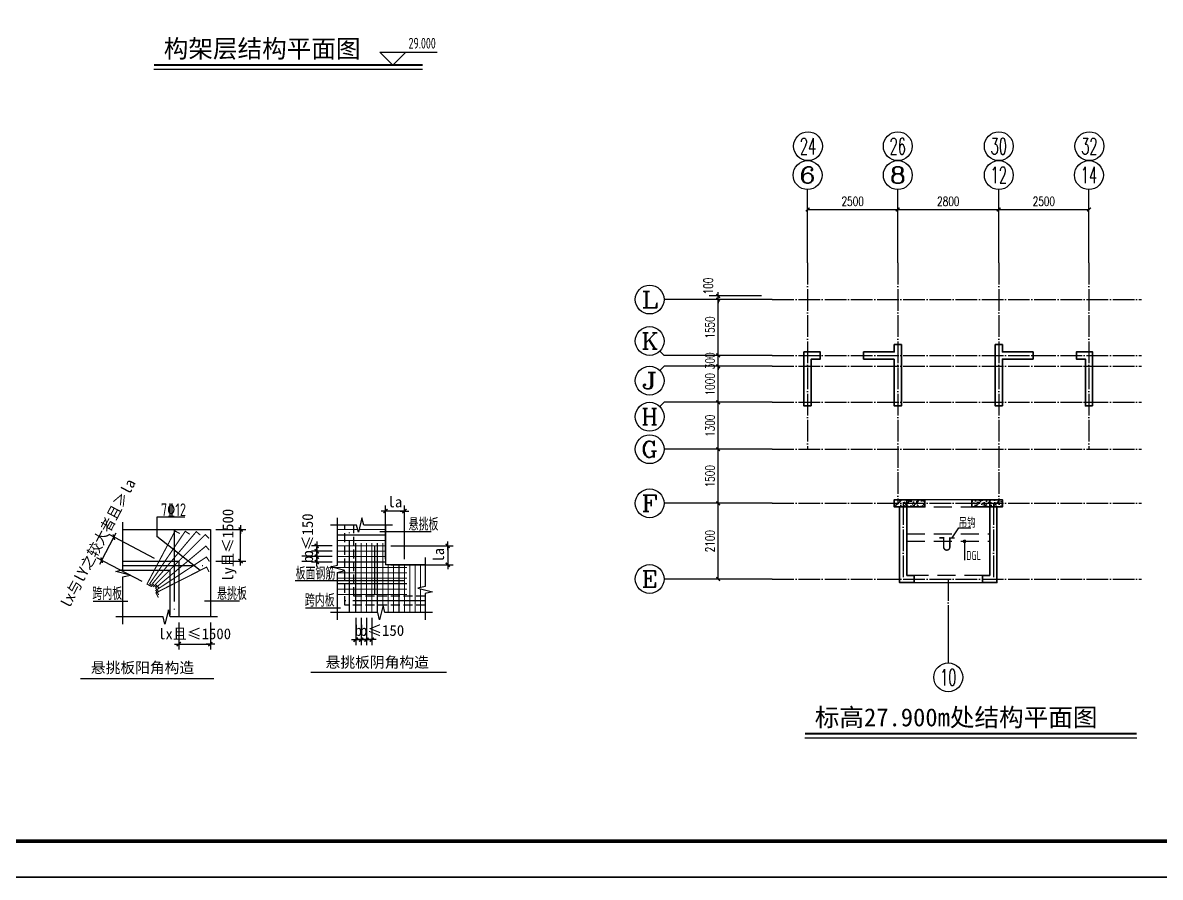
# Model space of a CAD drawing. Extents: x 393367 to 3005760, y 4998 to 826018.
# Drawn here: x 2513104 to 2544638, y 111562 to 135257 of the extents above; entities that cross this region are included whole.
import ezdxf
from ezdxf.enums import TextEntityAlignment as Align

# ---------------------------------------------------------------- set-up
doc = ezdxf.new("R2010")
doc.units = 0
doc.header["$LTSCALE"] = 1000
for name, pattern in [('DASH', [0.35, 0.25, -0.1]), ('DASHED', [0.75, 0.5, -0.25]), ('DOTE', [2.42, 2, -0.2, 0.02, -0.2])]:
    doc.linetypes.add(name, pattern=pattern)
doc.layers.get('0').update_dxf_attribs({"linetype": 'CONTINUOUS'})
doc.layers.get('Defpoints').update_dxf_attribs({"linetype": 'CONTINUOUS'})
for name, color, linetype in [('-TK', 7, 'CONTINUOUS'), ('AXIS', 3, 'CONTINUOUS'), ('AXIS_TEXT', 7, 'CONTINUOUS'), ('BEAM', 4, 'DASH'), ('DIM', 3, 'CONTINUOUS'), ('DOTE', 8, 'DOTE'), ('S-DETL-DIM', 151, 'CONTINUOUS'), ('S-DETL-HATCH', 251, 'CONTINUOUS'), ('S-DETL-LINE1', 2, 'CONTINUOUS'), ('S-DETL-TEXT', 7, 'CONTINUOUS'), ('S-引出线', 40, 'CONTINUOUS'), ('S-文字', 7, 'CONTINUOUS'), ('S-标高', 3, 'CONTINUOUS'), ('S-梁', 4, 'DASHED'), ('S-梁实线', 4, 'CONTINUOUS'), ('S-梁水平编号', 6, 'CONTINUOUS'), ('S-砼墙', 150, 'CONTINUOUS'), ('S-砼墙填充', 251, 'CONTINUOUS'), ('TEXT', 7, 'CONTINUOUS'), ('板', 7, 'CONTINUOUS')]:
    doc.layers.add(name, color=color, linetype=linetype)
doc.layers.add('REIN', color=1, linetype='CONTINUOUS', lineweight=18)
doc.layers.add('yichutu', color=7, linetype='CONTINUOUS', true_color=0xffffff, plot=False)
doc.styles.add('-宋体', font='')
doc.styles.add('_TCH_AXIS', font='COMPLEX', dxfattribs={"bigfont": 'GBCBIG'})
doc.styles.add('_TCH_DIM_T3', font='SIMPLEX', dxfattribs={"width": 0.705882, "bigfont": 'GBCBIG'})
doc.styles.add('COMPLEX', font='COMPLEX')
doc.styles.add('TS', font='tssdeng.shx', dxfattribs={"width": 0.7, "bigfont": 'tssdchn.shx'})
doc.styles.add('TSSD_Dimension', font='Tssdeng.shx', dxfattribs={"width": 0.7, "bigfont": 'hztxt.shx'})
doc.styles.add('TSSD_Label', font='Tssdeng.shx', dxfattribs={"width": 0.7, "bigfont": 'hztxt.shx'})
doc.styles.add('TSSD_Rein', font='Tssdeng.shx', dxfattribs={"width": 0.7, "bigfont": 'hztxt.shx'})
doc.styles.add('黑体', font='simhei.ttf')
doc.styles.get('-宋体').set_extended_font_data('SimSun')
doc.dimstyles.new('_TCH_ARCH&&100', dxfattribs={"dimtxt": 255, "dimasz": 100, "dimexe": 250, "dimexo": 300, "dimgap": 100, "dimtad": 1, "dimdec": 0, "dimzin": 0, "dimdsep": 46, "dimtxsty": '_TCH_DIM_T3', "dimblk": 'ARCHTICK', "dimcen": 0.09, "dimclrt": 7, "dimazin": 2, "dimtfac": 1, "dimtdec": 0, "dimtix": 1, "dimtmove": 2, "dimatfit": 3, "dimldrblk": 'ARCHTICK', "dimfxl": 1, "dimtolj": 1, "dimtzin": 0, "dimarcsym": 0})
doc.dimstyles.new('DIM25', dxfattribs={"dimtxt": 300, "dimasz": 0.8, "dimexe": 150, "dimexo": 150, "dimgap": 100, "dimtad": 1, "dimlfac": 0.25, "dimrnd": 1, "dimzin": 1, "dimdsep": 46, "dimtxsty": 'Standard', "dimblk": '_DIMX', "dimcen": 0, "dimclrd": 256, "dimclre": 256, "dimclrt": 43, "dimadec": 0, "dimazin": 0, "dimtfac": 1, "dimtix": 1, "dimtmove": 2, "dimatfit": 3, "dimldrblk": '_DIMX', "dimfxl": 1, "dimtolj": 1, "dimtzin": 0, "dimarcsym": 0})
pattern_1 = [(50, (-68037.9, -26918.5), (251.041064, -21.963247), [26.25, -288.75]), (355, (-68037.9, -26918.5), (-48.562967, 263.267247), [21, -231]), (100.4514, (-68016.99, -26920.33), (202.478284, 241.30384), [22.309067, -245.39974]), (46.1842, (-68037.9, -26848.5), (373.534367, -57.931655), [39.375, -433.125]), (96.6356, (-68006.78, -26853.33), (327.131947, 340.941255), [33.4636, -368.09955]), (351.1842, (-68037.9, -26848.5), (327.13168, 340.94151), [31.5, -346.5]), (21, (-68002.9, -26866), (208.917468, -140.916612), [26.25, -288.75]), (326, (-68002.9, -26866), (85.160366, 253.802516), [21, -231]), (71.4514, (-67985.5, -26877.74), (294.07792, 112.885674), [22.309067, -245.39974]), (37.5, (-68037.91, -26918.5), (4.2559494, 116.5128488), [0, -228.2, 0, -234.5, 0, -231.875]), (7.5, (-68037.91, -26918.5), (92.074338, 138.044099), [0, -133.7, 0, -222.95, 0, -88.375]), (327.5, (-68115.96, -26918.5), (186.8378527, -7.894205), [0, -87.5, 0, -273, 0, -362.25]), (317.5, (-68150.96, -26918.5), (204.115159, 35.036744), [0, -113.75, 0, -181.3, 0, -257.25]), (45, (-68037.9, -26918.5), (-123.743687, 123.743687), [])]

# ---------------------------------------------------------------- blocks, each defined once
blk = doc.blocks.new('A1')
blk.add_lwpolyline([(0, 59400), (0, 0), (84100, 0), (84100, 59400)], close=True)
at = {"const_width": 100}
blk.add_lwpolyline([(2500, 58400), (2500, 1000), (83100, 1000), (83100, 58400)], close=True, dxfattribs=at)
blk = doc.blocks.new('BANWANG_DOTPOLY')
at = {"color": 0, "const_width": 0.5}
blk.add_lwpolyline([(-0.25, 0, 1), (0.25, 0, 1)], format="xyb", close=True, dxfattribs=at)
blk = doc.blocks.new('_ArchTick')
at = {"color": 0, "linetype": 'ByBlock', "const_width": 0.4}
blk.add_lwpolyline([(-0.5, -0.5), (0.5, 0.5)], dxfattribs=at)
blk = doc.blocks.new('*D2967')
at = {"layer": 'AXIS', "color": 0, "lineweight": -2}
for p, q in [((2533583, 121932), (2532132, 121932)), ((2532382, 119832), (2532382, 121932)), ((2533583, 119832), (2532132, 119832))]:
    blk.add_line(p, q, dxfattribs=at)
at = {"layer": 'Defpoints', "color": 0}
for p in [(2532382, 121932), (2533883, 121932), (2533883, 119832)]:
    blk.add_point(p, dxfattribs=at)
at = {"layer": 'AXIS', "color": 0, "lineweight": -2, "xscale": 100, "yscale": 100, "zscale": 100}
for p, rotation in [((2532382, 121932), 90), ((2532382, 119832), 270)]:
    blk.add_blockref('_ArchTick', p, dxfattribs=dict(at, rotation=rotation))
at = {"layer": 'AXIS', "color": 7, "insert": (2532155, 120882), "char_height": 255, "attachment_point": 5, "rotation": 90, "style": '_TCH_DIM_T3'}
blk.add_mtext('\\A1;2100', dxfattribs=at)
blk = doc.blocks.new('*D2968')
at = {"layer": 'AXIS', "color": 0, "lineweight": -2}
for p, q in [((2533583, 123432), (2532132, 123432)), ((2532382, 121932), (2532382, 123432)), ((2533583, 121932), (2532132, 121932))]:
    blk.add_line(p, q, dxfattribs=at)
at = {"layer": 'Defpoints', "color": 0}
for p in [(2532382, 123432), (2533883, 123432), (2533883, 121932)]:
    blk.add_point(p, dxfattribs=at)
at = {"layer": 'AXIS', "color": 0, "lineweight": -2, "xscale": 100, "yscale": 100, "zscale": 100}
for p, rotation in [((2532382, 123432), 90), ((2532382, 121932), 270)]:
    blk.add_blockref('_ArchTick', p, dxfattribs=dict(at, rotation=rotation))
at = {"layer": 'AXIS', "color": 7, "insert": (2532155, 122682), "char_height": 255, "attachment_point": 5, "rotation": 90, "style": '_TCH_DIM_T3'}
blk.add_mtext('\\A1;1500', dxfattribs=at)
blk = doc.blocks.new('*D2969')
at = {"layer": 'AXIS', "color": 0, "lineweight": -2}
for p, q in [((2533583, 124732), (2532132, 124732)), ((2532382, 123432), (2532382, 124732)), ((2533583, 123432), (2532132, 123432))]:
    blk.add_line(p, q, dxfattribs=at)
at = {"layer": 'Defpoints', "color": 0}
for p in [(2532382, 124732), (2533883, 124732), (2533883, 123432)]:
    blk.add_point(p, dxfattribs=at)
at = {"layer": 'AXIS', "color": 0, "lineweight": -2, "xscale": 100, "yscale": 100, "zscale": 100}
for p, rotation in [((2532382, 124732), 90), ((2532382, 123432), 270)]:
    blk.add_blockref('_ArchTick', p, dxfattribs=dict(at, rotation=rotation))
at = {"layer": 'AXIS', "color": 7, "insert": (2532155, 124082), "char_height": 255, "attachment_point": 5, "rotation": 90, "style": '_TCH_DIM_T3'}
blk.add_mtext('\\A1;1300', dxfattribs=at)
blk = doc.blocks.new('*D2970')
at = {"layer": 'AXIS', "color": 0, "lineweight": -2}
for p, q in [((2533583, 125732), (2532132, 125732)), ((2532382, 124732), (2532382, 125732)), ((2533583, 124732), (2532132, 124732))]:
    blk.add_line(p, q, dxfattribs=at)
at = {"layer": 'Defpoints', "color": 0}
for p in [(2532382, 125732), (2533883, 125732), (2533883, 124732)]:
    blk.add_point(p, dxfattribs=at)
at = {"layer": 'AXIS', "color": 0, "lineweight": -2, "xscale": 100, "yscale": 100, "zscale": 100}
for p, rotation in [((2532382, 125732), 90), ((2532382, 124732), 270)]:
    blk.add_blockref('_ArchTick', p, dxfattribs=dict(at, rotation=rotation))
at = {"layer": 'AXIS', "color": 7, "insert": (2532155, 125232), "char_height": 255, "attachment_point": 5, "rotation": 90, "style": '_TCH_DIM_T3'}
blk.add_mtext('\\A1;1000', dxfattribs=at)
blk = doc.blocks.new('*D2971')
at = {"layer": 'AXIS', "color": 0, "lineweight": -2}
for p, q in [((2533583, 126032), (2532132, 126032)), ((2532382, 126032), (2532382, 126132)), ((2532382, 125732), (2532382, 126032)), ((2533583, 125732), (2532132, 125732)), ((2532382, 125732), (2532382, 125632))]:
    blk.add_line(p, q, dxfattribs=at)
at = {"layer": 'Defpoints', "color": 0}
for p in [(2532382, 126032), (2533883, 126032), (2533883, 125732)]:
    blk.add_point(p, dxfattribs=at)
at = {"layer": 'AXIS', "color": 0, "lineweight": -2, "xscale": 100, "yscale": 100, "zscale": 100}
for p, rotation in [((2532382, 126032), 270), ((2532382, 125732), 90)]:
    blk.add_blockref('_ArchTick', p, dxfattribs=dict(at, rotation=rotation))
at = {"layer": 'AXIS', "color": 7, "insert": (2532155, 125882), "char_height": 255, "attachment_point": 5, "rotation": 90, "style": '_TCH_DIM_T3'}
blk.add_mtext('\\A1;300', dxfattribs=at)
blk = doc.blocks.new('*D2972')
at = {"layer": 'AXIS', "color": 0, "lineweight": -2}
for p, q in [((2533583, 127582), (2532132, 127582)), ((2532382, 126032), (2532382, 127582)), ((2533583, 126032), (2532132, 126032))]:
    blk.add_line(p, q, dxfattribs=at)
at = {"layer": 'Defpoints', "color": 0}
for p in [(2532382, 127582), (2533883, 127582), (2533883, 126032)]:
    blk.add_point(p, dxfattribs=at)
at = {"layer": 'AXIS', "color": 0, "lineweight": -2, "xscale": 100, "yscale": 100, "zscale": 100}
for p, rotation in [((2532382, 127582), 90), ((2532382, 126032), 270)]:
    blk.add_blockref('_ArchTick', p, dxfattribs=dict(at, rotation=rotation))
at = {"layer": 'AXIS', "color": 7, "insert": (2532155, 126807), "char_height": 255, "attachment_point": 5, "rotation": 90, "style": '_TCH_DIM_T3'}
blk.add_mtext('\\A1;1550', dxfattribs=at)
blk = doc.blocks.new('*D2973')
at = {"layer": 'AXIS', "color": 0, "lineweight": -2}
for p, q in [((2532382, 127682), (2532382, 127782)), ((2533583, 127682), (2532132, 127682)), ((2533583, 127582), (2532132, 127582)), ((2532382, 127582), (2532382, 127682)), ((2532382, 127582), (2532382, 127482))]:
    blk.add_line(p, q, dxfattribs=at)
at = {"layer": 'Defpoints', "color": 0}
for p in [(2532382, 127682), (2533883, 127682), (2533883, 127582)]:
    blk.add_point(p, dxfattribs=at)
at = {"layer": 'AXIS', "color": 0, "lineweight": -2, "xscale": 100, "yscale": 100, "zscale": 100}
for p, rotation in [((2532382, 127682), 270), ((2532382, 127582), 90)]:
    blk.add_blockref('_ArchTick', p, dxfattribs=dict(at, rotation=rotation))
at = {"layer": 'AXIS', "color": 7, "insert": (2532107, 127957), "char_height": 255, "attachment_point": 5, "rotation": 90, "style": '_TCH_DIM_T3'}
blk.add_mtext('\\A1;100', dxfattribs=at)
blk = doc.blocks.new('*D2974')
at = {"layer": 'AXIS', "color": 0, "lineweight": -2}
for p, q in [((2534861, 128899), (2534861, 130328)), ((2537361, 128899), (2537361, 130328)), ((2534861, 130078), (2537361, 130078))]:
    blk.add_line(p, q, dxfattribs=at)
at = {"layer": 'Defpoints', "color": 0}
for p in [(2537361, 130078), (2534861, 128599), (2537361, 128599)]:
    blk.add_point(p, dxfattribs=at)
at = {"layer": 'AXIS', "color": 0, "lineweight": -2, "xscale": 100, "yscale": 100, "zscale": 100, "rotation": 180}
blk.add_blockref('_ArchTick', (2534861, 130078), dxfattribs=at)
at = {"layer": 'AXIS', "color": 0, "lineweight": -2, "xscale": 100, "yscale": 100, "zscale": 100}
blk.add_blockref('_ArchTick', (2537361, 130078), dxfattribs=at)
at = {"layer": 'AXIS', "color": 7, "insert": (2536111, 130306), "char_height": 255, "attachment_point": 5, "style": '_TCH_DIM_T3'}
blk.add_mtext('\\A1;2500', dxfattribs=at)
blk = doc.blocks.new('*D2975')
at = {"layer": 'AXIS', "color": 0, "lineweight": -2}
for p, q in [((2537361, 128899), (2537361, 130328)), ((2540161, 128899), (2540161, 130328)), ((2537361, 130078), (2540161, 130078))]:
    blk.add_line(p, q, dxfattribs=at)
at = {"layer": 'Defpoints', "color": 0}
for p in [(2540161, 130078), (2537361, 128599), (2540161, 128599)]:
    blk.add_point(p, dxfattribs=at)
at = {"layer": 'AXIS', "color": 0, "lineweight": -2, "xscale": 100, "yscale": 100, "zscale": 100, "rotation": 180}
blk.add_blockref('_ArchTick', (2537361, 130078), dxfattribs=at)
at = {"layer": 'AXIS', "color": 0, "lineweight": -2, "xscale": 100, "yscale": 100, "zscale": 100}
blk.add_blockref('_ArchTick', (2540161, 130078), dxfattribs=at)
at = {"layer": 'AXIS', "color": 7, "insert": (2538761, 130306), "char_height": 255, "attachment_point": 5, "style": '_TCH_DIM_T3'}
blk.add_mtext('\\A1;2800', dxfattribs=at)
blk = doc.blocks.new('*D2976')
at = {"layer": 'AXIS', "color": 0, "lineweight": -2}
for p, q in [((2540161, 128899), (2540161, 130328)), ((2542661, 128899), (2542661, 130328)), ((2540161, 130078), (2542661, 130078))]:
    blk.add_line(p, q, dxfattribs=at)
at = {"layer": 'Defpoints', "color": 0}
for p in [(2542661, 130078), (2540161, 128599), (2542661, 128599)]:
    blk.add_point(p, dxfattribs=at)
at = {"layer": 'AXIS', "color": 0, "lineweight": -2, "xscale": 100, "yscale": 100, "zscale": 100, "rotation": 180}
blk.add_blockref('_ArchTick', (2540161, 130078), dxfattribs=at)
at = {"layer": 'AXIS', "color": 0, "lineweight": -2, "xscale": 100, "yscale": 100, "zscale": 100}
blk.add_blockref('_ArchTick', (2542661, 130078), dxfattribs=at)
at = {"layer": 'AXIS', "color": 7, "insert": (2541411, 130306), "char_height": 255, "attachment_point": 5, "style": '_TCH_DIM_T3'}
blk.add_mtext('\\A1;2500', dxfattribs=at)
blk = doc.blocks.new('_axiso')
blk.add_circle((0, 0), 0.5)
at = {"layer": 'AXIS_TEXT', "style": 'COMPLEX', "width": 1.041667}
blk.add_attdef('A', text='', height=0.56, dxfattribs=at).set_placement((-0.25, -0.28), (0.25, -0.28), align=Align.FIT)
blk = doc.blocks.new('_DIMX')
blk.add_line((-150, 0), (150, 0))
at = {"const_width": 50}
blk.add_lwpolyline([(-70, -70), (70, 70)], dxfattribs=at)
blk = doc.blocks.new('*D3678')
at = {"layer": 'Defpoints', "color": 0}
for p in [(2515630, 120993), (2516885, 120330), (2516548, 119691)]:
    blk.add_point(p, dxfattribs=at)
at = {"layer": 'S-DETL-DIM', "lineweight": -2}
for p, q in [((2515293, 120354), (2515630, 120993)), ((2516753, 120400), (2515498, 121063)), ((2515631, 120993), (2515631, 120994)), ((2516415, 119761), (2515160, 120424)), ((2515293, 120354), (2515292, 120353))]:
    blk.add_line(p, q, dxfattribs=at)
at = {"layer": 'S-DETL-DIM', "lineweight": -2, "xscale": 0.8, "yscale": 0.8, "zscale": 0.8}
for p, rotation in [((2515630, 120993), 242.1440951829088), ((2515293, 120354), 62.14409518290876)]:
    blk.add_blockref('_DIMX', p, dxfattribs=dict(at, rotation=rotation))
at = {"layer": 'S-DETL-DIM', "color": 43, "insert": (2515199, 120812), "char_height": 300, "attachment_point": 5, "rotation": 62.1441}
blk.add_mtext('\\A1;lx与lY之较大者且≥la', dxfattribs=at)
blk = doc.blocks.new('*D3679')
at = {"layer": 'Defpoints', "color": 0}
for p in [(2517430, 118780), (2518305, 118780), (2518305, 118027)]:
    blk.add_point(p, dxfattribs=at)
at = {"layer": 'S-DETL-DIM', "lineweight": -2}
for p, q in [((2517430, 118630), (2517430, 117877)), ((2518305, 118630), (2518305, 117877)), ((2517429, 118027), (2517428, 118027)), ((2517430, 118027), (2518305, 118027)), ((2518305, 118027), (2518306, 118027))]:
    blk.add_line(p, q, dxfattribs=at)
at = {"layer": 'S-DETL-DIM', "lineweight": -2, "xscale": 0.8, "yscale": 0.8, "zscale": 0.8}
blk.add_blockref('_DIMX', (2517430, 118027), dxfattribs=at)
at = {"layer": 'S-DETL-DIM', "lineweight": -2, "xscale": 0.8, "yscale": 0.8, "zscale": 0.8, "rotation": 180}
blk.add_blockref('_DIMX', (2518305, 118027), dxfattribs=at)
at = {"layer": 'S-DETL-DIM', "color": 43, "insert": (2517867, 118306), "char_height": 300, "attachment_point": 5}
blk.add_mtext('\\A1;lx且≤1500', dxfattribs=at)
blk = doc.blocks.new('*D3680')
at = {"layer": 'Defpoints', "color": 0}
for p in [(2518305, 121205), (2519142, 121205), (2518305, 120330)]:
    blk.add_point(p, dxfattribs=at)
at = {"layer": 'S-DETL-DIM', "lineweight": -2}
for p, q in [((2518455, 121205), (2519292, 121205)), ((2519142, 121205), (2519142, 121206)), ((2519142, 120330), (2519142, 121205)), ((2518455, 120330), (2519292, 120330)), ((2519142, 120329), (2519142, 120328))]:
    blk.add_line(p, q, dxfattribs=at)
at = {"layer": 'S-DETL-DIM', "lineweight": -2, "xscale": 0.8, "yscale": 0.8, "zscale": 0.8}
for p, rotation in [((2519142, 121205), 270), ((2519142, 120330), 90)]:
    blk.add_blockref('_DIMX', p, dxfattribs=dict(at, rotation=rotation))
at = {"layer": 'S-DETL-DIM', "color": 43, "insert": (2518834, 120767), "char_height": 300, "attachment_point": 5, "rotation": 90}
blk.add_mtext('\\A1;ly且≤1500', dxfattribs=at)
blk = doc.blocks.new('*D3670')
at = {"layer": 'Defpoints', "color": 0}
for p in [(2523158, 121717), (2523158, 120228), (2523683, 120228)]:
    blk.add_point(p, dxfattribs=at)
at = {"layer": 'S-DETL-DIM', "lineweight": -2}
for p, q in [((2523158, 120378), (2523158, 121867)), ((2523683, 120378), (2523683, 121867)), ((2523682, 121717), (2523159, 121717))]:
    blk.add_line(p, q, dxfattribs=at)
at = {"layer": 'S-DETL-DIM', "lineweight": -2, "xscale": 0.8, "yscale": 0.8, "zscale": 0.8, "rotation": 180}
blk.add_blockref('_DIMX', (2523158, 121717), dxfattribs=at)
at = {"layer": 'S-DETL-DIM', "lineweight": -2, "xscale": 0.8, "yscale": 0.8, "zscale": 0.8}
blk.add_blockref('_DIMX', (2523683, 121717), dxfattribs=at)
at = {"layer": 'S-DETL-DIM', "color": 43, "insert": (2523421, 121967), "char_height": 300, "attachment_point": 5}
blk.add_mtext('\\A1;la', dxfattribs=at)
blk = doc.blocks.new('*D3671')
at = {"layer": 'Defpoints', "color": 0}
for p in [(2523158, 120753), (2523158, 120228), (2524885, 120228)]:
    blk.add_point(p, dxfattribs=at)
at = {"layer": 'S-DETL-DIM', "lineweight": -2}
for p, q in [((2523308, 120753), (2525035, 120753)), ((2524885, 120752), (2524885, 120229)), ((2523308, 120228), (2525035, 120228))]:
    blk.add_line(p, q, dxfattribs=at)
at = {"layer": 'S-DETL-DIM', "lineweight": -2, "xscale": 0.8, "yscale": 0.8, "zscale": 0.8}
for p, rotation in [((2524885, 120753), 90), ((2524885, 120228), 270)]:
    blk.add_blockref('_DIMX', p, dxfattribs=dict(at, rotation=rotation))
at = {"layer": 'S-DETL-DIM', "color": 43, "insert": (2524635, 120491), "char_height": 300, "attachment_point": 5, "rotation": 90}
blk.add_mtext('\\A1;la', dxfattribs=at)
blk = doc.blocks.new('*D3672')
at = {"layer": 'Defpoints', "color": 0}
for p in [(2522333, 118903), (2522483, 118903), (2522483, 118151)]:
    blk.add_point(p, dxfattribs=at)
at = {"layer": 'S-DETL-DIM', "lineweight": -2}
for p, q in [((2522333, 118753), (2522333, 118001)), ((2522483, 118753), (2522483, 118001)), ((2522332, 118151), (2522332, 118151)), ((2522333, 118151), (2522483, 118151)), ((2522484, 118151), (2522485, 118151))]:
    blk.add_line(p, q, dxfattribs=at)
at = {"layer": 'S-DETL-DIM', "lineweight": -2, "xscale": 0.8, "yscale": 0.8, "zscale": 0.8}
blk.add_blockref('_DIMX', (2522333, 118151), dxfattribs=at)
at = {"layer": 'S-DETL-DIM', "lineweight": -2, "xscale": 0.8, "yscale": 0.8, "zscale": 0.8, "rotation": 180}
blk.add_blockref('_DIMX', (2522483, 118151), dxfattribs=at)
at = {"layer": 'S-DETL-DIM', "color": 43, "insert": (2522408, 118401), "char_height": 300, "attachment_point": 5}
blk.add_mtext('\\A1;b', dxfattribs=at)
blk = doc.blocks.new('*D3673')
at = {"layer": 'Defpoints', "color": 0}
for p in [(2522483, 118903), (2522633, 118903), (2522633, 118151)]:
    blk.add_point(p, dxfattribs=at)
at = {"layer": 'S-DETL-DIM', "lineweight": -2}
for p, q in [((2522483, 118753), (2522483, 118001)), ((2522633, 118753), (2522633, 118001)), ((2522482, 118151), (2522482, 118151)), ((2522483, 118151), (2522633, 118151)), ((2522634, 118151), (2522635, 118151))]:
    blk.add_line(p, q, dxfattribs=at)
at = {"layer": 'S-DETL-DIM', "lineweight": -2, "xscale": 0.8, "yscale": 0.8, "zscale": 0.8}
blk.add_blockref('_DIMX', (2522483, 118151), dxfattribs=at)
at = {"layer": 'S-DETL-DIM', "lineweight": -2, "xscale": 0.8, "yscale": 0.8, "zscale": 0.8, "rotation": 180}
blk.add_blockref('_DIMX', (2522633, 118151), dxfattribs=at)
at = {"layer": 'S-DETL-DIM', "color": 43, "insert": (2522558, 118401), "char_height": 300, "attachment_point": 5}
blk.add_mtext('\\A1;b', dxfattribs=at)
blk = doc.blocks.new('*D3674')
at = {"layer": 'Defpoints', "color": 0}
for p in [(2522633, 118903), (2522783, 118903), (2522783, 118151)]:
    blk.add_point(p, dxfattribs=at)
at = {"layer": 'S-DETL-DIM', "lineweight": -2}
for p, q in [((2522633, 118753), (2522633, 118001)), ((2522783, 118753), (2522783, 118001)), ((2522632, 118151), (2522632, 118151)), ((2522633, 118151), (2522783, 118151)), ((2522784, 118151), (2522785, 118151))]:
    blk.add_line(p, q, dxfattribs=at)
at = {"layer": 'S-DETL-DIM', "lineweight": -2, "xscale": 0.8, "yscale": 0.8, "zscale": 0.8}
blk.add_blockref('_DIMX', (2522633, 118151), dxfattribs=at)
at = {"layer": 'S-DETL-DIM', "lineweight": -2, "xscale": 0.8, "yscale": 0.8, "zscale": 0.8, "rotation": 180}
blk.add_blockref('_DIMX', (2522783, 118151), dxfattribs=at)
at = {"layer": 'S-DETL-DIM', "color": 43, "insert": (2523065, 118401), "char_height": 300, "attachment_point": 5}
blk.add_mtext('\\A1;b≤150', dxfattribs=at)
blk = doc.blocks.new('*D3675')
at = {"layer": 'Defpoints', "color": 0}
for p in [(2521254, 120603), (2521833, 120753), (2521833, 120603)]:
    blk.add_point(p, dxfattribs=at)
at = {"layer": 'S-DETL-DIM', "lineweight": -2}
for p, q in [((2521683, 120753), (2521104, 120753)), ((2521683, 120603), (2521104, 120603)), ((2521254, 120754), (2521254, 120755)), ((2521254, 120753), (2521254, 120603)), ((2521254, 120602), (2521254, 120602))]:
    blk.add_line(p, q, dxfattribs=at)
at = {"layer": 'S-DETL-DIM', "lineweight": -2, "xscale": 0.8, "yscale": 0.8, "zscale": 0.8}
for p, rotation in [((2521254, 120753), 270), ((2521254, 120603), 90)]:
    blk.add_blockref('_DIMX', p, dxfattribs=dict(at, rotation=rotation))
at = {"layer": 'S-DETL-DIM', "color": 43, "insert": (2521004, 121039), "char_height": 300, "attachment_point": 5, "rotation": 90}
blk.add_mtext('\\A1;b≤150', dxfattribs=at)
blk = doc.blocks.new('*D3676')
at = {"layer": 'Defpoints', "color": 0}
for p in [(2521833, 120603), (2521254, 120453), (2521833, 120453)]:
    blk.add_point(p, dxfattribs=at)
at = {"layer": 'S-DETL-DIM', "lineweight": -2}
for p, q in [((2521683, 120603), (2521104, 120603)), ((2521254, 120604), (2521254, 120605)), ((2521254, 120603), (2521254, 120453)), ((2521683, 120453), (2521104, 120453)), ((2521254, 120452), (2521254, 120452))]:
    blk.add_line(p, q, dxfattribs=at)
at = {"layer": 'S-DETL-DIM', "lineweight": -2, "xscale": 0.8, "yscale": 0.8, "zscale": 0.8}
for p, rotation in [((2521254, 120603), 270), ((2521254, 120453), 90)]:
    blk.add_blockref('_DIMX', p, dxfattribs=dict(at, rotation=rotation))
at = {"layer": 'S-DETL-DIM', "color": 43, "insert": (2521004, 120528), "char_height": 300, "attachment_point": 5, "rotation": 90}
blk.add_mtext('\\A1;b', dxfattribs=at)
blk = doc.blocks.new('*D3677')
at = {"layer": 'Defpoints', "color": 0}
for p in [(2521254, 120303), (2521833, 120453), (2521833, 120303)]:
    blk.add_point(p, dxfattribs=at)
at = {"layer": 'S-DETL-DIM', "lineweight": -2}
for p, q in [((2521683, 120453), (2521104, 120453)), ((2521683, 120303), (2521104, 120303)), ((2521254, 120454), (2521254, 120455)), ((2521254, 120453), (2521254, 120303)), ((2521254, 120302), (2521254, 120302))]:
    blk.add_line(p, q, dxfattribs=at)
at = {"layer": 'S-DETL-DIM', "lineweight": -2, "xscale": 0.8, "yscale": 0.8, "zscale": 0.8}
for p, rotation in [((2521254, 120453), 270), ((2521254, 120303), 90)]:
    blk.add_blockref('_DIMX', p, dxfattribs=dict(at, rotation=rotation))
at = {"layer": 'S-DETL-DIM', "color": 43, "insert": (2521004, 120378), "char_height": 300, "attachment_point": 5, "rotation": 90}
blk.add_mtext('\\A1;b', dxfattribs=at)
blk = doc.blocks.new('yct-841-594-84100-59400-100-1000')
at = {"layer": 'yichutu', "color": 7, "true_color": 0xffffff}
blk.add_lwpolyline([(0, 0), (0, 59400), (84100, 59400), (84100, 0)], close=True, dxfattribs=at)

msp = doc.modelspace()

# ---------------------------------------------------------------- hatches: boundary and pattern name
at = {"layer": 'S-砼墙填充'}
h = msp.add_hatch(dxfattribs=at)
h.set_pattern_fill('ARMORED', color=142, scale=35, style=0)
h.set_pattern_definition(pattern_1)
h.paths.add_polyline_path([(2537261.23632, 121831.63118), (2538111.416, 121831.62933), (2538111.416, 122031.62933), (2537261.23632, 122031.62934), (2537261.23632, 121831.53708)])
h = msp.add_hatch(dxfattribs=at)
h.set_pattern_fill('ARMORED', color=142, scale=35, style=0)
h.set_pattern_definition(pattern_1)
h.paths.add_polyline_path([(2540261.24607, 121831.63118), (2539411.06639, 121831.62933), (2539411.06639, 122031.62933), (2540261.24607, 122031.62934), (2540261.24607, 121831.53708)])

# ---------------------------------------------------------------- linework, layer by layer
at = {"layer": 'AXIS'}
for p, q in [((2534861.23509, 128598.71231), (2534861.23509, 130632.97703)), ((2537361.23509, 128598.71231), (2537361.23509, 130632.97703)), ((2540161.23508, 128598.71231), (2540161.23508, 130632.97703)), ((2542661.23509, 128598.71231), (2542661.23509, 130632.97703)), ((2533883.24814, 127581.57995), (2530882.20367, 127581.57995)), ((2530765.04638, 126148.73724), (2530882.20367, 126031.57995)), ((2533883.24814, 126031.57995), (2530882.20367, 126031.57995)), ((2530765.04638, 125614.42266), (2530882.20367, 125731.57995)), ((2533883.24814, 125731.57995), (2530882.20367, 125731.57995)), ((2530765.04638, 124614.42266), (2530882.20367, 124731.57994)), ((2533883.24814, 124731.57994), (2530882.20367, 124731.57994)), ((2533883.24814, 123431.57994), (2530882.20367, 123431.57994)), ((2533883.24814, 121931.57994), (2530882.20367, 121931.57994)), ((2533883.24814, 119831.57994), (2530882.20367, 119831.57994)), ((2538761.23509, 118834.26705), (2538761.23509, 117506.21457))]:
    msp.add_line(p, q, dxfattribs=at)
at = {"layer": 'BEAM', "linetype": 'DASH'}
for p, q in [((2522033.26279, 119103.10643), (2522033.26279, 121328.10643)), ((2522283.26279, 119353.10643), (2522283.26279, 121328.10643)), ((2524258.26279, 119353.10643), (2522283.26279, 119353.10643)), ((2524258.26279, 119103.10643), (2522033.26279, 119103.10643))]:
    msp.add_line(p, q, dxfattribs=at)
at = {"layer": 'DIM', "const_width": 40}
msp.add_lwpolyline([(2538935.93457, 120971.52541), (2538804.14772, 120971.52541), (2538804.14772, 120717.76297, -1), (2538634.00707, 120717.76297), (2538634.00707, 120972.75504), (2538509.51274, 120972.75504)], format="xyb", dxfattribs=at)
at = {"layer": 'DOTE', "linetype": 'DOTE', "ltscale": 0.3}
for p, q in [((2534861.23509, 128598.71231), (2534861.23509, 123431.57994)), ((2537361.23509, 128598.71231), (2537361.23509, 121931.57994)), ((2540161.23508, 128598.71231), (2540161.23508, 121931.57994)), ((2542661.23509, 128598.71231), (2542661.23509, 123431.57994)), ((2533883.24814, 127581.57995), (2544118.84457, 127581.57995)), ((2533883.24814, 126031.57995), (2544118.84457, 126031.57995)), ((2533883.24814, 125731.57995), (2544118.84457, 125731.57995)), ((2533883.24814, 124731.57994), (2544118.84457, 124731.57994)), ((2533883.24814, 123431.57994), (2544118.84457, 123431.57994)), ((2533883.24814, 121931.57994), (2544118.84457, 121931.57994)), ((2537511.23509, 121931.57994), (2537511.23509, 119831.57994)), ((2540011.23508, 121931.57994), (2540011.23508, 119831.57994)), ((2533883.24814, 119831.57994), (2544118.84457, 119831.57994)), ((2538761.23509, 119831.57994), (2538761.23509, 118834.26705))]:
    msp.add_line(p, q, dxfattribs=at)
at = {"layer": 'DOTE'}
for p, q in [((2517304.61296, 121204.51254), (2517304.61296, 118779.51254)), ((2522158.26279, 118903.10643), (2522158.26279, 121328.10643)), ((2515879.61296, 120204.51254), (2518304.61296, 120204.51254)), ((2524258.26279, 119228.10643), (2521833.26279, 119228.10643))]:
    msp.add_line(p, q, dxfattribs=at)
at = {"layer": 'REIN', "const_width": 30}
for points in [[(2516680.41425, 119621.12576), (2516547.79543, 119691.21319), (2517325.77813, 121163.3053), (2517458.39695, 121093.21787)], [(2516747.25236, 119616.38078), (2516623.02867, 119700.45501), (2517608.61247, 121156.70221), (2517732.83616, 121072.62798)], [(2516812.09189, 119603.4344), (2516697.33449, 119700.03015), (2517914.03447, 121145.49052), (2518028.79187, 121048.89477)], [(2522389.51279, 121203.10643), (2521833.26279, 121203.10643)], [(2523158.26279, 121203.10643), (2522427.01279, 121203.10643)], [(2516887.84578, 119575.61332), (2516781.77977, 119681.67934), (2518163.1916, 121063.09118), (2518269.25762, 120957.02516)], [(2523158.26279, 121053.10643), (2521833.26279, 121053.10643)], [(2523158.26279, 120903.10643), (2521833.26279, 120903.10643)], [(2522333.26279, 120828.10643), (2522333.26279, 118903.10643)], [(2522483.26279, 120828.10643), (2522483.26279, 118903.10643)], [(2522633.26279, 120828.10643), (2522633.26279, 118903.10643)], [(2522783.26279, 120828.10643), (2522783.26279, 118903.10643)], [(2522933.26279, 120828.10643), (2522933.26279, 118903.10643)], [(2523083.26279, 120828.10643), (2523083.26279, 119053.10643)], [(2516880.74869, 119469.03113), (2516784.83626, 119584.36025), (2518180.47016, 120745.02664), (2518276.38259, 120629.69752)], [(2516874.27692, 119391.71165), (2516791.74244, 119516.96364), (2518196.87585, 120442.87267), (2518279.41032, 120317.62068)], [(2523158.26279, 120753.10643), (2521833.26279, 120753.10643)], [(2523158.26279, 120603.10643), (2521833.26279, 120603.10643)], [(2523158.26279, 120453.10643), (2521833.26279, 120453.10643)], [(2516863.16593, 119316.03352), (2516795.34791, 119449.82708), (2518200.51876, 120162.08785), (2518268.33678, 120028.29429)], [(2523758.26279, 120153.10643), (2521683.26279, 120153.10643)], [(2523158.26279, 120303.10643), (2521833.26279, 120303.10643)], [(2523233.26279, 120228.10643), (2523233.26279, 118903.10643)], [(2523383.26279, 120228.10643), (2523383.26279, 118903.10643)], [(2523533.26279, 120228.10643), (2523533.26279, 118903.10643)], [(2523683.26279, 120228.10643), (2523683.26279, 118903.10643)], [(2523833.26279, 120228.10643), (2523833.26279, 118903.10643)], [(2523983.26279, 120228.10643), (2523983.26279, 118903.10643)], [(2524133.26279, 120228.10643), (2524133.26279, 119596.85643)], [(2523758.26279, 120003.10643), (2521833.26279, 120003.10643)], [(2523758.26279, 119853.10643), (2521833.26279, 119853.10643)], [(2523758.26279, 119703.10643), (2521833.26279, 119703.10643)], [(2523758.26279, 119553.10643), (2521833.26279, 119553.10643)], [(2524133.26279, 119559.35643), (2524133.26279, 118903.10643)], [(2523758.26279, 119403.10643), (2521833.26279, 119403.10643)]]:
    msp.add_lwpolyline(points, dxfattribs=at)
at = {"layer": 'S-DETL-HATCH'}
for points in [[(2521833.26279, 118703.10643), (2521833.26279, 120015.60643), (2522033.26279, 120065.60643), (2521633.26279, 120165.60643), (2521833.26279, 120215.60643), (2521833.26279, 121528.10643)], [(2523358.26279, 121328.10643), (2522558.26279, 121328.10643), (2522508.26279, 121528.10643), (2522408.26279, 121128.10643), (2522358.26279, 121328.10643), (2521633.26279, 121328.10643)], [(2515879.61296, 118579.51254), (2515879.61296, 119893.01254), (2516079.61296, 119943.01254), (2515679.61296, 120043.01254), (2515879.61296, 120093.01254), (2515879.61296, 121404.51254)], [(2524258.26279, 120428.10643), (2524258.26279, 119628.10643), (2524058.26279, 119578.10643), (2524458.26279, 119478.10643), (2524258.26279, 119428.10643), (2524258.26279, 118703.10643)], [(2518504.61296, 118779.51254), (2517193.11296, 118779.51254), (2517143.11296, 118979.51254), (2517043.11296, 118579.51254), (2516993.11296, 118779.51254), (2515679.61296, 118779.51254)], [(2524458.26279, 118903.10643), (2523145.76279, 118903.10643), (2523095.76279, 119103.10643), (2522995.76279, 118703.10643), (2522945.76279, 118903.10643), (2521633.26279, 118903.10643)]]:
    msp.add_lwpolyline(points, dxfattribs=at)
at = {"layer": 'S-DETL-LINE1'}
for p, q in [((2515879.61296, 120329.51254), (2517429.61296, 120329.51254)), ((2517429.61296, 120329.51254), (2517429.61296, 118779.51254)), ((2515825.61296, 120079.51254), (2517179.61296, 120079.51254)), ((2517179.61296, 120079.51254), (2517179.61296, 118833.51254))]:
    msp.add_line(p, q, dxfattribs=at)
at = {"layer": 'S-引出线', "color": 3, "const_width": 56}
for points in [[(2516740.02597, 134083.87191), (2524189.88166, 134083.87191)], [(2534787.846, 115540.80114), (2543986.38912, 115540.80114)]]:
    msp.add_lwpolyline(points, dxfattribs=at)
at = {"layer": 'S-引出线', "color": 3}
for points in [[(2516740.02597, 133971.87191), (2524189.88166, 133971.87191)], [(2534787.846, 115428.80114), (2543986.38912, 115428.80114)]]:
    msp.add_lwpolyline(points, dxfattribs=at)
at = {"layer": 'S-引出线'}
msp.add_lwpolyline([(2538870.04114, 120971.52541), (2539051.5009, 121250.74093), (2539389.59985, 121250.74093)], dxfattribs=at)
at = {"layer": 'S-标高'}
for p, q in [((2523359.47119, 134083.87191), (2522999.47119, 134443.87191)), ((2522999.47119, 134443.87191), (2524593.42588, 134443.87191)), ((2523359.47119, 134083.87191), (2523719.47119, 134443.87191))]:
    msp.add_line(p, q, dxfattribs=at)
at = {"layer": 'S-梁'}
for p, q in [((2537611.23669, 121831.53575), (2539911.43305, 121831.5264)), ((2537611.23632, 120881.55984), (2539911.43268, 120881.55138)), ((2537611.23706, 121081.55984), (2539911.43342, 121081.55138)), ((2539711.43305, 119931.5839), (2537811.23669, 119931.5839))]:
    msp.add_line(p, q, dxfattribs=at)
at = {"layer": 'S-梁实线'}
for p, q in [((2539911.43305, 122031.5264), (2537611.23669, 122031.53575)), ((2537811.23669, 119731.5839), (2539711.43305, 119731.5839))]:
    msp.add_line(p, q, dxfattribs=at)
at = {"layer": 'S-梁水平编号', "color": 0}
msp.add_line((2539211.55193, 120877.31474), (2539211.55193, 120359.30104), dxfattribs=at)
at = {"layer": 'S-砼墙', "color": 150, "lineweight": 35}
for points in [[(2537261.333, 125931.58087), (2537261.30965, 124631.58273), (2537461.30965, 124631.579), (2537461.33487, 126331.58153), (2537261.33487, 126331.58153), (2537261.33487, 126131.58087), (2536411.33485, 126131.58087), (2536411.33485, 125931.58087)], [(2540261.30966, 124631.52668), (2540261.33301, 125931.53406), (2541111.3404, 125931.58087), (2541111.32939, 126131.58087), (2540261.33488, 126131.53406), (2540261.33487, 126331.58153), (2540061.33488, 126331.58153), (2540061.30966, 124631.53042)], [(2534961.2371, 124631.58071), (2534961.2371, 125931.58087), (2535211.33485, 125931.58087), (2535211.33485, 126131.58087), (2534761.2371, 126131.58087), (2534761.2371, 124631.58071)], [(2542761.43257, 124631.58061), (2542761.43256, 126131.58087), (2542311.3351, 126131.58087), (2542311.3351, 125931.58087), (2542561.43257, 125931.58087), (2542561.43257, 124631.58078)], [(2537261.23632, 121831.63118), (2538111.416, 121831.62933), (2538111.416, 122031.62933), (2537261.23632, 122031.62934), (2537261.23632, 121831.53708), (2537261.23632, 121831.63118)], [(2537611.23669, 119931.5839), (2537611.23669, 122031.53579), (2537261.23706, 122031.53708), (2537261.23632, 121831.53708), (2537411.23669, 121831.53653), (2537411.23669, 119731.5839), (2537811.23669, 119731.5839), (2537811.23669, 119931.5839)], [(2540261.24607, 121831.63118), (2539411.06639, 121831.62933), (2539411.06639, 122031.62933), (2540261.24607, 122031.62934), (2540261.24607, 121831.53708), (2540261.24607, 121831.63118)], [(2540261.42234, 121831.526), (2540261.44376, 122031.526), (2539911.43305, 122031.51886), (2539911.43305, 119931.5839), (2539711.43305, 119931.5839), (2539711.43305, 119731.5839), (2540111.43305, 119731.5839), (2540111.43305, 121831.53314)]]:
    msp.add_lwpolyline(points, close=True, dxfattribs=at)
at = {"layer": 'TEXT', "color": 0}
for p, q in [((2517595.38995, 121544.89728), (2516816.19279, 121544.89728)), ((2516816.19279, 121544.89728), (2516816.19279, 121012.47012)), ((2524424.49594, 121141.1614), (2523002.55929, 121141.1614)), ((2518017.52268, 120069.32978), (2516816.19279, 121012.47012)), ((2523683.26279, 119778.10643), (2520659.9782, 119778.10643)), ((2515052.30211, 119219.09819), (2516019.77994, 119219.09819)), ((2519112.41287, 119219.09819), (2518144.93505, 119219.09819)), ((2520944.94981, 119032.01209), (2521912.42764, 119032.01209))]:
    msp.add_line(p, q, dxfattribs=at)
msp.add_lwpolyline([(2522858.26279, 120753.10643), (2522858.26279, 119403.10643)], dxfattribs=at)
at = {"layer": 'TEXT', "color": 0, "const_width": 40}
for points in [[(2514699.52677, 117069.99404), (2518400.95155, 117069.99404)], [(2521089.04685, 117247.25179), (2524859.03617, 117247.25179)]]:
    msp.add_lwpolyline(points, dxfattribs=at)
at = {"layer": '板'}
for p, q in [((2515879.61296, 121204.51254), (2518304.61296, 121204.51254)), ((2518304.61296, 121204.51254), (2518304.61296, 118779.51254)), ((2523158.26279, 121328.10643), (2523158.26279, 120228.10643)), ((2524258.26279, 120228.10643), (2523158.26279, 120228.10643))]:
    msp.add_line(p, q, dxfattribs=at)

# ---------------------------------------------------------------- block references
at = {"layer": '-TK'}
msp.add_blockref('A1', (2480869.24175, 111562.12225), dxfattribs=at)
at = {"layer": 'AXIS'}
ref = msp.add_blockref('_axiso', (2534873.0506, 131832.80669), dxfattribs=dict(at, xscale=800, yscale=800, zscale=800))
ref.add_attrib('A', '24', dxfattribs={"layer": 'AXIS_TEXT', "height": 452.54834, "style": '_TCH_AXIS', "width": 0.583333}).set_placement((2534646.77643, 131606.53252), (2535099.32477, 131606.53252), align=Align.FIT)
ref = msp.add_blockref('_axiso', (2537361.23509, 131832.97703), dxfattribs=dict(at, xscale=800, yscale=800, zscale=800))
ref.add_attrib('A', '26', dxfattribs={"layer": 'AXIS_TEXT', "height": 452.54834, "style": '_TCH_AXIS', "width": 0.617647}).set_placement((2537134.96092, 131606.70286), (2537587.50926, 131606.70286), align=Align.FIT)
ref = msp.add_blockref('_axiso', (2540161.23508, 131832.97703), dxfattribs=dict(at, xscale=800, yscale=800, zscale=800))
ref.add_attrib('A', '30', dxfattribs={"layer": 'AXIS_TEXT', "height": 452.54834, "style": '_TCH_AXIS', "width": 0.636364}).set_placement((2539934.96091, 131606.70286), (2540387.50925, 131606.70286), align=Align.FIT)
ref = msp.add_blockref('_axiso', (2542673.0506, 131832.80669), dxfattribs=dict(at, xscale=800, yscale=800, zscale=800))
ref.add_attrib('A', '32', dxfattribs={"layer": 'AXIS_TEXT', "height": 452.54834, "style": '_TCH_AXIS', "width": 0.636364}).set_placement((2542446.77643, 131606.53252), (2542899.32477, 131606.53252), align=Align.FIT)
ref = msp.add_blockref('_axiso', (2534861.23509, 131032.97703), dxfattribs=dict(at, xscale=800, yscale=800, zscale=800))
ref.add_attrib('A', '6', dxfattribs={"layer": 'AXIS_TEXT', "height": 452.54834, "style": '_TCH_AXIS', "width": 1.5}).set_placement((2534634.96092, 130806.70286), (2535087.50926, 130806.70286), align=Align.FIT)
ref = msp.add_blockref('_axiso', (2537361.23509, 131032.97703), dxfattribs=dict(at, xscale=800, yscale=800, zscale=800))
ref.add_attrib('A', '8', dxfattribs={"layer": 'AXIS_TEXT', "height": 452.54834, "style": '_TCH_AXIS', "width": 1.5}).set_placement((2537134.96092, 130806.70286), (2537587.50926, 130806.70286), align=Align.FIT)
ref = msp.add_blockref('_axiso', (2540161.23508, 131032.97703), dxfattribs=dict(at, xscale=800, yscale=800, zscale=800))
ref.add_attrib('A', '12', dxfattribs={"layer": 'AXIS_TEXT', "height": 452.54834, "style": '_TCH_AXIS', "width": 0.724138}).set_placement((2539934.96091, 130806.70286), (2540387.50925, 130806.70286), align=Align.FIT)
ref = msp.add_blockref('_axiso', (2542661.23509, 131032.97703), dxfattribs=dict(at, xscale=800, yscale=800, zscale=800))
ref.add_attrib('A', '14', dxfattribs={"layer": 'AXIS_TEXT', "height": 452.54834, "style": '_TCH_AXIS', "width": 0.677419}).set_placement((2542434.96092, 130806.70286), (2542887.50926, 130806.70286), align=Align.FIT)
ref = msp.add_blockref('_axiso', (2530482.20367, 127581.57995), dxfattribs=dict(at, xscale=800, yscale=800, zscale=800))
ref.add_attrib('A', 'L', dxfattribs={"layer": 'AXIS_TEXT', "height": 452.54834, "style": '_TCH_AXIS', "width": 1.4}).set_placement((2530255.9295, 127355.30578), (2530708.47784, 127355.30578), align=Align.FIT)
ref = msp.add_blockref('_axiso', (2530482.20367, 126431.57995), dxfattribs=dict(at, xscale=800, yscale=800, zscale=800))
ref.add_attrib('A', 'K', dxfattribs={"layer": 'AXIS_TEXT', "height": 452.54834, "style": '_TCH_AXIS', "width": 1.105263}).set_placement((2530255.9295, 126205.30578), (2530708.47784, 126205.30578), align=Align.FIT)
ref = msp.add_blockref('_axiso', (2530482.20367, 125331.57995), dxfattribs=dict(at, xscale=800, yscale=800, zscale=800))
ref.add_attrib('A', 'J', dxfattribs={"layer": 'AXIS_TEXT', "height": 452.54834, "style": '_TCH_AXIS', "width": 1.909091}).set_placement((2530255.9295, 125105.30578), (2530708.47784, 125105.30578), align=Align.FIT)
ref = msp.add_blockref('_axiso', (2530482.20367, 124331.57994), dxfattribs=dict(at, xscale=800, yscale=800, zscale=800))
ref.add_attrib('A', 'H', dxfattribs={"layer": 'AXIS_TEXT', "height": 452.54834, "style": '_TCH_AXIS', "width": 1.05}).set_placement((2530255.9295, 124105.30577), (2530708.47784, 124105.30577), align=Align.FIT)
ref = msp.add_blockref('_axiso', (2530482.20367, 123431.57994), dxfattribs=dict(at, xscale=800, yscale=800, zscale=800))
ref.add_attrib('A', 'G', dxfattribs={"layer": 'AXIS_TEXT', "height": 452.54834, "style": '_TCH_AXIS', "width": 1.166667}).set_placement((2530255.9295, 123205.30577), (2530708.47784, 123205.30577), align=Align.FIT)
ref = msp.add_blockref('_axiso', (2530482.20367, 121931.57994), dxfattribs=dict(at, xscale=800, yscale=800, zscale=800))
ref.add_attrib('A', 'F', dxfattribs={"layer": 'AXIS_TEXT', "height": 452.54834, "style": '_TCH_AXIS', "width": 1.3125}).set_placement((2530255.9295, 121705.30577), (2530708.47784, 121705.30577), align=Align.FIT)
ref = msp.add_blockref('_axiso', (2530482.20367, 119831.57994), dxfattribs=dict(at, xscale=800, yscale=800, zscale=800))
ref.add_attrib('A', 'E', dxfattribs={"layer": 'AXIS_TEXT', "height": 452.54834, "style": '_TCH_AXIS', "width": 1.3125}).set_placement((2530255.9295, 119605.30577), (2530708.47784, 119605.30577), align=Align.FIT)
ref = msp.add_blockref('_axiso', (2538761.23509, 117106.21457), dxfattribs=dict(at, xscale=800, yscale=800, zscale=800))
ref.add_attrib('A', '10', dxfattribs={"layer": 'AXIS_TEXT', "height": 452.54834, "style": '_TCH_AXIS', "width": 0.724138}).set_placement((2538534.96092, 116879.9404), (2538987.50926, 116879.9404), align=Align.FIT)
at = {"layer": 'S-梁水平编号', "xscale": 100, "yscale": 100, "zscale": 100}
msp.add_blockref('BANWANG_DOTPOLY', (2539211.55193, 120877.31474), dxfattribs=at)
at = {"layer": 'yichutu'}
msp.add_blockref('yct-841-594-84100-59400-100-1000', (2480869.24175, 111562.12225), dxfattribs=at)

# ---------------------------------------------------------------- texts
at = {"layer": 'S-DETL-TEXT', "style": 'TS', "width": 0.75}
for s, p in [('7\x8412', (2516933.52818, 121578.95702)), ('悬挑板', (2523800.87805, 121175.22114)), ('板面钢筋', (2520667.73601, 119812.16617)), ('跨内板', (2515032.69166, 119253.15793)), ('悬挑板', (2518488.79498, 119253.15793)), ('跨内板', (2520925.33936, 119066.07184))]:
    msp.add_text(s, height=350, dxfattribs=at).set_placement(p)
at = {"layer": 'S-DETL-TEXT', "style": '黑体'}
for s, p in [('悬挑板阴角构造', (2521498.62503, 117375.4699)), ('悬挑板阳角构造', (2514990.81042, 117225.04411))]:
    msp.add_text(s, height=300, dxfattribs=at).set_placement(p)
at = {"layer": 'S-文字', "style": '-宋体'}
for s, p in [('构架层结构平面图', (2517012.50861, 134290.38667)), ('标高27.900m处结构平面图', (2535060.32864, 115747.3159))]:
    msp.add_text(s, height=500, dxfattribs=at).set_placement(p)
at = {"layer": 'S-文字', "style": 'TSSD_Dimension', "width": 0.7}
msp.add_text('吊钩', height=250, dxfattribs=at).set_placement((2539047.39254, 121257.17215, 0))
at = {"layer": 'S-标高', "style": 'TSSD_Label', "width": 0.7}
msp.add_text('29.000', height=300, dxfattribs=at).set_placement((2524553.5836, 134449.28056), align=Align.BOTTOM_RIGHT)
at = {"layer": 'S-梁水平编号', "color": 3, "style": 'TSSD_Rein', "width": 0.7}
msp.add_text('DGL', height=250, rotation=359.999999999, dxfattribs=at).set_placement((2539261.55193, 120359.30104))

# ---------------------------------------------------------------- dimensions: what is measured, and where the dimension line sits
at = {"layer": 'AXIS'}
for p1, p2, distance, picture, middle in [((2534861.23509, 128598.71231), (2537361.23509, 128598.71231), 1479.33012, '*D2974', (2536111.23509, 130305.54243)), ((2537361.23509, 128598.71231), (2540161.23508, 128598.71231), 1479.33012, '*D2975', (2538761.23509, 130305.54243)), ((2540161.23508, 128598.71231), (2542661.23509, 128598.71231), 1479.33012, '*D2976', (2541411.23508, 130305.54243)), ((2533883.24814, 126031.57995), (2533883.24814, 127581.57995), 1501.04447, '*D2972', (2532154.70367, 126806.57995)), ((2533883.24814, 125731.57995), (2533883.24814, 126031.57995), 1501.04447, '*D2971', (2532154.70367, 125881.57995)), ((2533883.24814, 124731.57994), (2533883.24814, 125731.57995), 1501.04447, '*D2970', (2532154.70367, 125231.57995)), ((2533883.24814, 123431.57994), (2533883.24814, 124731.57994), 1501.04447, '*D2969', (2532154.70367, 124081.57994)), ((2533883.24814, 121931.57994), (2533883.24814, 123431.57994), 1501.04447, '*D2968', (2532154.70367, 122681.57994)), ((2533883.24814, 119831.57994), (2533883.24814, 121931.57994), 1501.04447, '*D2967', (2532154.70367, 120881.57994))]:
    dim = msp.add_aligned_dim(p1=p1, p2=p2, distance=distance, dimstyle='_TCH_ARCH&&100', dxfattribs=at)
    dim.commit()
    dim.dimension.update_dxf_attribs({"geometry": picture, "text_midpoint": middle})
dim = msp.add_linear_dim(base=(2532382.20367, 127681.57995), p1=(2533883.24814, 127581.57995), p2=(2533883.24814, 127681.57995), angle=90, dimstyle='_TCH_ARCH&&100', dxfattribs=at)
dim.commit()
dim.dimension.update_dxf_attribs({"geometry": '*D2973', "text_midpoint": (2532107.20367, 127956.57995), "dimtype": 161})
at = {"layer": 'S-DETL-DIM'}
for p1, p2, distance, text, picture, middle in [((2516547.79543, 119691.21319), (2516885.12884, 120329.51254), 1419.35149, 'lx与lY之较大者且≥la', '*D3678', (2515199.05624, 120812.29334)), ((2518304.61296, 120329.51254), (2518304.61296, 121204.51254), -837.85848, 'ly且≤1500', '*D3680', (2518833.65107, 120767.01254)), ((2517429.61296, 118779.51254), (2518304.61296, 118779.51254), -752.23909, 'lx且≤1500', '*D3679', (2517867.11296, 118305.76507))]:
    dim = msp.add_aligned_dim(p1=p1, p2=p2, distance=distance, text=text, dimstyle='DIM25', dxfattribs=at)
    dim.commit()
    dim.dimension.update_dxf_attribs({"geometry": picture, "text_midpoint": middle})
for base, p1, p2, text, picture, middle in [((2523158.26279, 121717.48169), (2523683.26279, 120228.10643), (2523158.26279, 120228.10643), 'la', '*D3670', (2523420.76279, 121967.48169)), ((2522483.26279, 118150.86734), (2522333.26279, 118903.10643), (2522483.26279, 118903.10643), 'b', '*D3672', (2522408.26279, 118400.86734)), ((2522633.26279, 118150.86734), (2522483.26279, 118903.10643), (2522633.26279, 118903.10643), 'b', '*D3673', (2522558.26279, 118400.86734))]:
    dim = msp.add_linear_dim(base=base, p1=p1, p2=p2, text=text, dimstyle='DIM25', dxfattribs=at)
    dim.commit()
    dim.dimension.update_dxf_attribs({"geometry": picture, "text_midpoint": middle})
dim = msp.add_linear_dim(base=(2521253.61505, 120603.10643), p1=(2521833.26279, 120753.10643), p2=(2521833.26279, 120603.10643), angle=270, text='b≤150', dimstyle='DIM25', dxfattribs=at)
dim.commit()
dim.dimension.update_dxf_attribs({"geometry": '*D3675', "text_midpoint": (2521003.61505, 121038.65164), "dimtype": 160})
for base, p1, p2, angle, text, picture, middle in [((2524885.29916, 120228.10643), (2523158.26279, 120753.10643), (2523158.26279, 120228.10643), 90, 'la', '*D3671', (2524635.29916, 120490.60643)), ((2521253.61505, 120453.10643), (2521833.26279, 120603.10643), (2521833.26279, 120453.10643), 270, 'b', '*D3676', (2521003.61505, 120528.10643)), ((2521253.61505, 120303.10643), (2521833.26279, 120453.10643), (2521833.26279, 120303.10643), 270, 'b', '*D3677', (2521003.61505, 120378.10643))]:
    dim = msp.add_linear_dim(base=base, p1=p1, p2=p2, angle=angle, text=text, dimstyle='DIM25', dxfattribs=at)
    dim.commit()
    dim.dimension.update_dxf_attribs({"geometry": picture, "text_midpoint": middle})
dim = msp.add_linear_dim(base=(2522783.26279, 118150.86734), p1=(2522633.26279, 118903.10643), p2=(2522783.26279, 118903.10643), text='b≤150', dimstyle='DIM25', dxfattribs=at)
dim.commit()
dim.dimension.update_dxf_attribs({"geometry": '*D3674', "text_midpoint": (2523065.29471, 118400.86734), "dimtype": 160})

doc.saveas('drawing.dxf')
